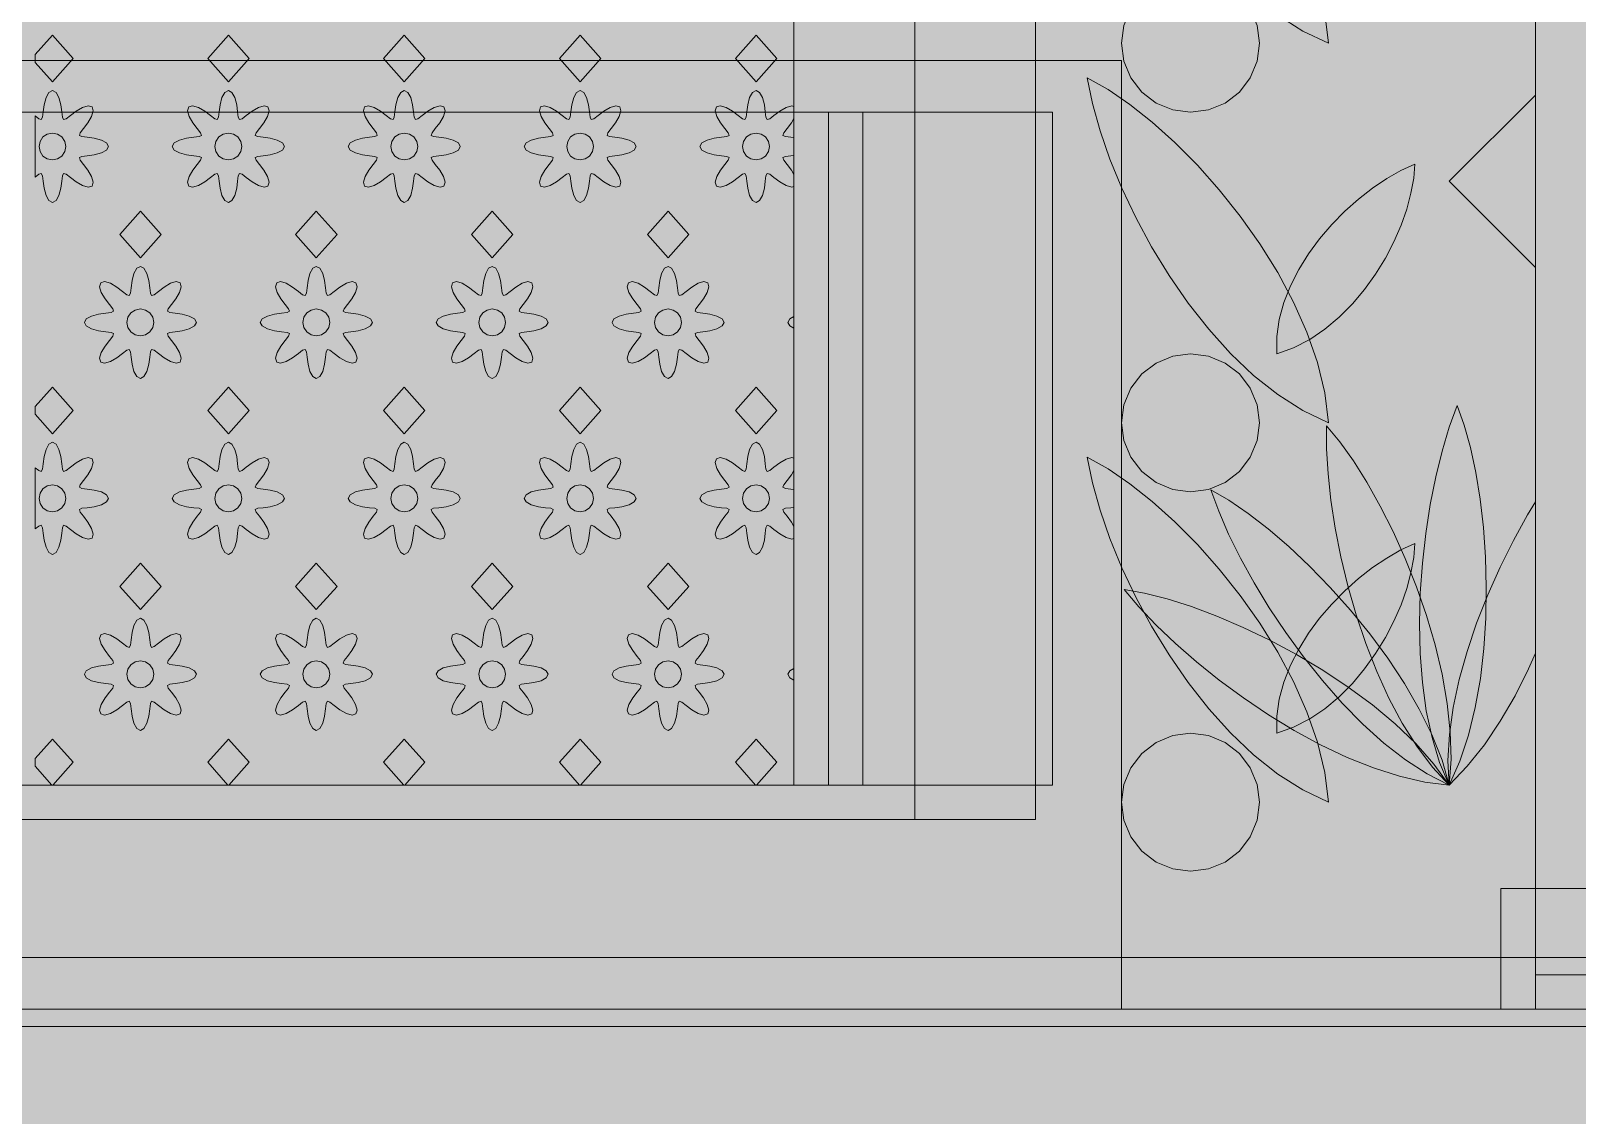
# Model space of a CAD drawing. Extents: x -18 to 1006, y -14 to 799.
# Drawn here: x 817.8 to 907.4, y 236.9 to 299.7 of the extents above; entities that cross this region are included whole.
import ezdxf

# ---------------------------------------------------------------- set-up
doc = ezdxf.new("R2010")
doc.units = 0
for name, color, linetype, lineweight, true_color in [('00_WHITE_BACKGROUND', 7, 'Continuous', 18, 0xffffff), ('01_STRUCTURE', 7, 'Continuous', 18, 0x000000), ('02_CORNICES', 7, 'Continuous', 18, 0x000000), ('03_FRAMES_DOORS', 7, 'Continuous', 18, 0x000000), ('06_ORNAMENT', 7, 'Continuous', 18, 0x000000), ('07_RAILINGS', 7, 'Continuous', 18, 0x000000)]:
    doc.layers.add(name, color=color, linetype=linetype, lineweight=lineweight, true_color=true_color)

msp = doc.modelspace()

# ---------------------------------------------------------------- linework, layer by layer
at = {"layer": '00_WHITE_BACKGROUND', "color": 7, "lineweight": 18, "true_color": 0xffffff}
msp.add_solid([(-18, -14), (1006, -14), (-18, 799), (1006, 799)], dxfattribs=at)
at = {"layer": '01_STRUCTURE', "color": 7, "lineweight": 18, "true_color": 0x000000}
for points in [[(931, 363), (931, 250), (905, 250), (905, 363)], [(931, 245), (905, 245), (905, 243), (931, 243)]]:
    msp.add_lwpolyline(points, close=True, dxfattribs=at)
at = {"layer": '02_CORNICES', "color": 7, "lineweight": 18, "true_color": 0x000000}
for points in [[(933, 250), (903, 250), (903, 243), (933, 243)], [(938, 242), (938, 246), (702, 246), (702, 242), (714, 242)], [(935, 221), (941, 229), (942, 243), (698, 243), (698, 242), (714, 242), (714, 221)]]:
    msp.add_lwpolyline(points, close=True, dxfattribs=at)
at = {"layer": '03_FRAMES_DOORS', "color": 7, "lineweight": 18, "true_color": 0x000000}
for points in [[(754, 254), (876, 254), (876, 357)], [(761, 254), (869, 254), (869, 351)], [(862, 346), (862, 256), (768, 256), (768, 346)]]:
    msp.add_lwpolyline(points, dxfattribs=at)
at = {"layer": '06_ORNAMENT', "color": 7, "lineweight": 18, "true_color": 0x000000}
for points in [[(905, 399), (889, 399), (889, 414), (741, 414), (741, 399), (725, 399), (725, 243), (905, 243)], [(888.8637, 300.03528), (888.4641, 301), (887.82843, 301.82843), (887, 302.4641), (886.03528, 302.8637), (885, 303), (883.96472, 302.8637), (883, 302.4641), (882.17157, 301.82843), (881.5359, 301), (881.1363, 300.03528), (881, 299), (881.1363, 297.96472), (881.5359, 297), (882.17157, 296.17157), (883, 295.5359), (883.96472, 295.1363), (885, 295), (886.03528, 295.1363), (887, 295.5359), (887.82843, 296.17157), (888.4641, 297), (888.8637, 297.96472), (889, 299)], [(819, 296.76683), (820.2, 298.11683), (819, 299.46683), (818, 298.34183), (818, 297.89183)], [(828, 298.11683), (829.2, 296.76683), (830.4, 298.11683), (829.2, 299.46683)], [(838.2, 298.11683), (839.4, 296.76683), (840.6, 298.11683), (839.4, 299.46683)], [(848.4, 298.11683), (849.6, 296.76683), (850.8, 298.11683), (849.6, 299.46683)], [(858.6, 298.11683), (859.8, 296.76683), (861, 298.11683), (859.8, 299.46683)], [(892.78538, 278.73268), (892.36162, 280.48708), (891.75081, 282.24608), (890.97501, 283.99254), (890.05631, 285.70933), (889.01678, 287.37935), (887.87849, 288.98545), (886.66354, 290.51051), (885.39399, 291.9374), (884.09192, 293.24901), (882.77941, 294.4282), (881.47853, 295.45784), (880.21137, 296.32082), (879, 297), (879.30511, 295.51278), (879.74759, 293.93341), (880.31983, 292.28718), (881.0142, 290.59939), (881.8231, 288.89532), (882.73891, 287.20028), (883.75401, 285.53955), (884.86078, 283.93844), (886.0516, 282.42223), (887.31887, 281.01621), (888.65496, 279.74569), (890.05225, 278.63595), (891.50314, 277.71229), (893, 277)], [(818.20631, 291.4074), (818.35326, 291.45548), (818.42318, 291.31757), (818.46166, 291.00771), (818.51813, 290.5943), (818.6267, 290.1813), (818.79427, 289.87807), (819, 289.76683), (819.20573, 289.87807), (819.3733, 290.1813), (819.48187, 290.5943), (819.53834, 291.00771), (819.57682, 291.31757), (819.64674, 291.45548), (819.79369, 291.4074), (820.04, 291.2155), (820.37226, 290.9631), (820.74106, 290.74784), (821.07397, 290.65192), (821.2981, 290.71874), (821.36491, 290.94286), (821.26899, 291.27578), (821.05373, 291.64458), (820.80133, 291.97683), (820.60944, 292.22315), (820.56136, 292.3701), (820.69927, 292.44001), (821.00913, 292.47849), (821.42254, 292.53496), (821.83553, 292.64353), (822.13877, 292.81111), (822.25, 293.01683), (822.13877, 293.22256), (821.83553, 293.39014), (821.42254, 293.49871), (821.00913, 293.55518), (820.69927, 293.59366), (820.56136, 293.66357), (820.60944, 293.81052), (820.80133, 294.05683), (821.05373, 294.38909), (821.26899, 294.75789), (821.36491, 295.09081), (821.2981, 295.31493), (821.07397, 295.38175), (820.74106, 295.28583), (820.37226, 295.07056), (820.04, 294.81817), (819.79369, 294.62627), (819.64674, 294.57819), (819.57682, 294.7161), (819.53834, 295.02596), (819.48187, 295.43937), (819.3733, 295.85237), (819.20573, 296.1556), (819, 296.26683), (818.79427, 296.1556), (818.6267, 295.85237), (818.51813, 295.43937), (818.46166, 295.02596), (818.42318, 294.7161), (818.35326, 294.57819), (818.20631, 294.62627), (818, 294.787), (818, 291.24666)], [(832.33877, 293.22256), (832.03553, 293.39014), (831.62254, 293.49871), (831.20913, 293.55518), (830.89927, 293.59366), (830.76136, 293.66357), (830.80944, 293.81052), (831.00133, 294.05683), (831.25373, 294.38909), (831.46899, 294.75789), (831.56491, 295.09081), (831.4981, 295.31493), (831.27397, 295.38175), (830.94106, 295.28583), (830.57226, 295.07056), (830.24, 294.81817), (829.99369, 294.62627), (829.84674, 294.57819), (829.77682, 294.7161), (829.73834, 295.02596), (829.68187, 295.43937), (829.5733, 295.85237), (829.40573, 296.1556), (829.2, 296.26683), (828.99427, 296.1556), (828.8267, 295.85237), (828.71813, 295.43937), (828.66166, 295.02596), (828.62318, 294.7161), (828.55326, 294.57819), (828.40631, 294.62627), (828.16, 294.81817), (827.82774, 295.07056), (827.45894, 295.28583), (827.12603, 295.38175), (826.9019, 295.31493), (826.83509, 295.09081), (826.93101, 294.75789), (827.14627, 294.38909), (827.39867, 294.05683), (827.59056, 293.81052), (827.63864, 293.66357), (827.50073, 293.59366), (827.19087, 293.55518), (826.77746, 293.49871), (826.36447, 293.39014), (826.06123, 293.22256), (825.95, 293.01683), (826.06123, 292.81111), (826.36447, 292.64353), (826.77746, 292.53496), (827.19087, 292.47849), (827.50073, 292.44001), (827.63864, 292.3701), (827.59056, 292.22315), (827.39867, 291.97683), (827.14627, 291.64458), (826.93101, 291.27578), (826.83509, 290.94286), (826.9019, 290.71874), (827.12603, 290.65192), (827.45894, 290.74784), (827.82774, 290.9631), (828.16, 291.2155), (828.40631, 291.4074), (828.55326, 291.45548), (828.62318, 291.31757), (828.66166, 291.00771), (828.71813, 290.5943), (828.8267, 290.1813), (828.99427, 289.87807), (829.2, 289.76683), (829.40573, 289.87807), (829.5733, 290.1813), (829.68187, 290.5943), (829.73834, 291.00771), (829.77682, 291.31757), (829.84674, 291.45548), (829.99369, 291.4074), (830.24, 291.2155), (830.57226, 290.9631), (830.94106, 290.74784), (831.27397, 290.65192), (831.4981, 290.71874), (831.56491, 290.94286), (831.46899, 291.27578), (831.25373, 291.64458), (831.00133, 291.97683), (830.80944, 292.22315), (830.76136, 292.3701), (830.89927, 292.44001), (831.20913, 292.47849), (831.62254, 292.53496), (832.03553, 292.64353), (832.33877, 292.81111), (832.45, 293.01683)], [(842.53877, 293.22256), (842.23553, 293.39014), (841.82254, 293.49871), (841.40913, 293.55518), (841.09927, 293.59366), (840.96136, 293.66357), (841.00944, 293.81052), (841.20133, 294.05683), (841.45373, 294.38909), (841.66899, 294.75789), (841.76491, 295.09081), (841.6981, 295.31493), (841.47397, 295.38175), (841.14106, 295.28583), (840.77226, 295.07056), (840.44, 294.81817), (840.19369, 294.62627), (840.04674, 294.57819), (839.97682, 294.7161), (839.93834, 295.02596), (839.88187, 295.43937), (839.7733, 295.85237), (839.60573, 296.1556), (839.4, 296.26683), (839.19427, 296.1556), (839.0267, 295.85237), (838.91813, 295.43937), (838.86166, 295.02596), (838.82318, 294.7161), (838.75326, 294.57819), (838.60631, 294.62627), (838.36, 294.81817), (838.02774, 295.07056), (837.65894, 295.28583), (837.32603, 295.38175), (837.1019, 295.31493), (837.03509, 295.09081), (837.13101, 294.75789), (837.34627, 294.38909), (837.59867, 294.05683), (837.79056, 293.81052), (837.83864, 293.66357), (837.70073, 293.59366), (837.39087, 293.55518), (836.97746, 293.49871), (836.56447, 293.39014), (836.26123, 293.22256), (836.15, 293.01683), (836.26123, 292.81111), (836.56447, 292.64353), (836.97746, 292.53496), (837.39087, 292.47849), (837.70073, 292.44001), (837.83864, 292.3701), (837.79056, 292.22315), (837.59867, 291.97683), (837.34627, 291.64458), (837.13101, 291.27578), (837.03509, 290.94286), (837.1019, 290.71874), (837.32603, 290.65192), (837.65894, 290.74784), (838.02774, 290.9631), (838.36, 291.2155), (838.60631, 291.4074), (838.75326, 291.45548), (838.82318, 291.31757), (838.86166, 291.00771), (838.91813, 290.5943), (839.0267, 290.1813), (839.19427, 289.87807), (839.4, 289.76683), (839.60573, 289.87807), (839.7733, 290.1813), (839.88187, 290.5943), (839.93834, 291.00771), (839.97682, 291.31757), (840.04674, 291.45548), (840.19369, 291.4074), (840.44, 291.2155), (840.77226, 290.9631), (841.14106, 290.74784), (841.47397, 290.65192), (841.6981, 290.71874), (841.76491, 290.94286), (841.66899, 291.27578), (841.45373, 291.64458), (841.20133, 291.97683), (841.00944, 292.22315), (840.96136, 292.3701), (841.09927, 292.44001), (841.40913, 292.47849), (841.82254, 292.53496), (842.23553, 292.64353), (842.53877, 292.81111), (842.65, 293.01683)], [(852.73877, 293.22256), (852.43553, 293.39014), (852.02254, 293.49871), (851.60913, 293.55518), (851.29927, 293.59366), (851.16136, 293.66357), (851.20944, 293.81052), (851.40133, 294.05683), (851.65373, 294.38909), (851.86899, 294.75789), (851.96491, 295.09081), (851.8981, 295.31493), (851.67397, 295.38175), (851.34106, 295.28583), (850.97226, 295.07056), (850.64, 294.81817), (850.39369, 294.62627), (850.24674, 294.57819), (850.17682, 294.7161), (850.13834, 295.02596), (850.08187, 295.43937), (849.9733, 295.85237), (849.80573, 296.1556), (849.6, 296.26683), (849.39427, 296.1556), (849.2267, 295.85237), (849.11813, 295.43937), (849.06166, 295.02596), (849.02318, 294.7161), (848.95326, 294.57819), (848.80631, 294.62627), (848.56, 294.81817), (848.22774, 295.07056), (847.85894, 295.28583), (847.52603, 295.38175), (847.3019, 295.31493), (847.23509, 295.09081), (847.33101, 294.75789), (847.54627, 294.38909), (847.79867, 294.05683), (847.99056, 293.81052), (848.03864, 293.66357), (847.90073, 293.59366), (847.59087, 293.55518), (847.17746, 293.49871), (846.76447, 293.39014), (846.46123, 293.22256), (846.35, 293.01683), (846.46123, 292.81111), (846.76447, 292.64353), (847.17746, 292.53496), (847.59087, 292.47849), (847.90073, 292.44001), (848.03864, 292.3701), (847.99056, 292.22315), (847.79867, 291.97683), (847.54627, 291.64458), (847.33101, 291.27578), (847.23509, 290.94286), (847.3019, 290.71874), (847.52603, 290.65192), (847.85894, 290.74784), (848.22774, 290.9631), (848.56, 291.2155), (848.80631, 291.4074), (848.95326, 291.45548), (849.02318, 291.31757), (849.06166, 291.00771), (849.11813, 290.5943), (849.2267, 290.1813), (849.39427, 289.87807), (849.6, 289.76683), (849.80573, 289.87807), (849.9733, 290.1813), (850.08187, 290.5943), (850.13834, 291.00771), (850.17682, 291.31757), (850.24674, 291.45548), (850.39369, 291.4074), (850.64, 291.2155), (850.97226, 290.9631), (851.34106, 290.74784), (851.67397, 290.65192), (851.8981, 290.71874), (851.96491, 290.94286), (851.86899, 291.27578), (851.65373, 291.64458), (851.40133, 291.97683), (851.20944, 292.22315), (851.16136, 292.3701), (851.29927, 292.44001), (851.60913, 292.47849), (852.02254, 292.53496), (852.43553, 292.64353), (852.73877, 292.81111), (852.85, 293.01683)], [(861.85373, 291.64458), (861.60133, 291.97683), (861.40944, 292.22315), (861.36136, 292.3701), (861.49927, 292.44001), (861.80913, 292.47849), (862, 292.50456), (862, 293.52911), (861.80913, 293.55518), (861.49927, 293.59366), (861.36136, 293.66357), (861.40944, 293.81052), (861.60133, 294.05683), (861.85373, 294.38909), (862, 294.63969), (862, 295.34418), (861.87397, 295.38175), (861.54106, 295.28583), (861.17226, 295.07056), (860.84, 294.81817), (860.59369, 294.62627), (860.44674, 294.57819), (860.37682, 294.7161), (860.33834, 295.02596), (860.28187, 295.43937), (860.1733, 295.85237), (860.00573, 296.1556), (859.8, 296.26683), (859.59427, 296.1556), (859.4267, 295.85237), (859.31813, 295.43937), (859.26166, 295.02596), (859.22318, 294.7161), (859.15326, 294.57819), (859.00631, 294.62627), (858.76, 294.81817), (858.42774, 295.07056), (858.05894, 295.28583), (857.72603, 295.38175), (857.5019, 295.31493), (857.43509, 295.09081), (857.53101, 294.75789), (857.74627, 294.38909), (857.99867, 294.05683), (858.19056, 293.81052), (858.23864, 293.66357), (858.10073, 293.59366), (857.79087, 293.55518), (857.37746, 293.49871), (856.96447, 293.39014), (856.66123, 293.22256), (856.55, 293.01683), (856.66123, 292.81111), (856.96447, 292.64353), (857.37746, 292.53496), (857.79087, 292.47849), (858.10073, 292.44001), (858.23864, 292.3701), (858.19056, 292.22315), (857.99867, 291.97683), (857.74627, 291.64458), (857.53101, 291.27578), (857.43509, 290.94286), (857.5019, 290.71874), (857.72603, 290.65192), (858.05894, 290.74784), (858.42774, 290.9631), (858.76, 291.2155), (859.00631, 291.4074), (859.15326, 291.45548), (859.22318, 291.31757), (859.26166, 291.00771), (859.31813, 290.5943), (859.4267, 290.1813), (859.59427, 289.87807), (859.8, 289.76683), (860.00573, 289.87807), (860.1733, 290.1813), (860.28187, 290.5943), (860.33834, 291.00771), (860.37682, 291.31757), (860.44674, 291.45548), (860.59369, 291.4074), (860.84, 291.2155), (861.17226, 290.9631), (861.54106, 290.74784), (861.87397, 290.65192), (862, 290.68949), (862, 291.39398)], [(900, 291), (905, 286), (905, 296)], [(819.72063, 293.31533), (819.55154, 293.56838), (819.29849, 293.73746), (819, 293.79683), (818.70151, 293.73746), (818.44846, 293.56838), (818.27937, 293.31533), (818.22, 293.01683), (818.27937, 292.71834), (818.44846, 292.46529), (818.70151, 292.29621), (819, 292.23683), (819.29849, 292.29621), (819.55154, 292.46529), (819.72063, 292.71834), (819.78, 293.01683)], [(829.92063, 293.31533), (829.75154, 293.56838), (829.49849, 293.73746), (829.2, 293.79683), (828.90151, 293.73746), (828.64846, 293.56838), (828.47937, 293.31533), (828.42, 293.01683), (828.47937, 292.71834), (828.64846, 292.46529), (828.90151, 292.29621), (829.2, 292.23683), (829.49849, 292.29621), (829.75154, 292.46529), (829.92063, 292.71834), (829.98, 293.01683)], [(840.12063, 293.31533), (839.95154, 293.56838), (839.69849, 293.73746), (839.4, 293.79683), (839.10151, 293.73746), (838.84846, 293.56838), (838.67937, 293.31533), (838.62, 293.01683), (838.67937, 292.71834), (838.84846, 292.46529), (839.10151, 292.29621), (839.4, 292.23683), (839.69849, 292.29621), (839.95154, 292.46529), (840.12063, 292.71834), (840.18, 293.01683)], [(850.32063, 293.31533), (850.15154, 293.56838), (849.89849, 293.73746), (849.6, 293.79683), (849.30151, 293.73746), (849.04846, 293.56838), (848.87937, 293.31533), (848.82, 293.01683), (848.87937, 292.71834), (849.04846, 292.46529), (849.30151, 292.29621), (849.6, 292.23683), (849.89849, 292.29621), (850.15154, 292.46529), (850.32063, 292.71834), (850.38, 293.01683)], [(860.52063, 293.31533), (860.35154, 293.56838), (860.09849, 293.73746), (859.8, 293.79683), (859.50151, 293.73746), (859.24846, 293.56838), (859.07937, 293.31533), (859.02, 293.01683), (859.07937, 292.71834), (859.24846, 292.46529), (859.50151, 292.29621), (859.8, 292.23683), (860.09849, 292.29621), (860.35154, 292.46529), (860.52063, 292.71834), (860.58, 293.01683)], [(890.9779, 281.35146), (891.90916, 281.83172), (892.78979, 282.42528), (893.61584, 283.11666), (894.38332, 283.89034), (895.08827, 284.73082), (895.72671, 285.62262), (896.29467, 286.55023), (896.78819, 287.49815), (897.20328, 288.45089), (897.53598, 289.39294), (897.78231, 290.30881), (897.93831, 291.18299), (898, 292), (897.19513, 291.62549), (896.37419, 291.15638), (895.55017, 290.60052), (894.73608, 289.96573), (893.9449, 289.25985), (893.18964, 288.4907), (892.48329, 287.66613), (891.83885, 286.79396), (891.26931, 285.88202), (890.78766, 284.93815), (890.40691, 283.97019), (890.14006, 282.98595), (890.00009, 281.99328), (890, 281)], [(822.9, 287.91683), (824.1, 286.56683), (825.3, 287.91683), (824.1, 289.26683)], [(833.1, 287.91683), (834.3, 286.56683), (835.5, 287.91683), (834.3, 289.26683)], [(843.3, 287.91683), (844.5, 286.56683), (845.7, 287.91683), (844.5, 289.26683)], [(853.5, 287.91683), (854.7, 286.56683), (855.9, 287.91683), (854.7, 289.26683)], [(827.23877, 283.02256), (826.93553, 283.19014), (826.52254, 283.29871), (826.10913, 283.35518), (825.79927, 283.39366), (825.66136, 283.46357), (825.70944, 283.61052), (825.90133, 283.85683), (826.15373, 284.18909), (826.36899, 284.55789), (826.46491, 284.89081), (826.3981, 285.11493), (826.17397, 285.18175), (825.84106, 285.08583), (825.47226, 284.87056), (825.14, 284.61817), (824.89369, 284.42627), (824.74674, 284.37819), (824.67682, 284.5161), (824.63834, 284.82596), (824.58187, 285.23937), (824.4733, 285.65237), (824.30573, 285.9556), (824.1, 286.06683), (823.89427, 285.9556), (823.7267, 285.65237), (823.61813, 285.23937), (823.56166, 284.82596), (823.52318, 284.5161), (823.45326, 284.37819), (823.30631, 284.42627), (823.06, 284.61817), (822.72774, 284.87056), (822.35894, 285.08583), (822.02603, 285.18175), (821.8019, 285.11493), (821.73509, 284.89081), (821.83101, 284.55789), (822.04627, 284.18909), (822.29867, 283.85683), (822.49056, 283.61052), (822.53864, 283.46357), (822.40073, 283.39366), (822.09087, 283.35518), (821.67746, 283.29871), (821.26447, 283.19014), (820.96123, 283.02256), (820.85, 282.81683), (820.96123, 282.61111), (821.26447, 282.44353), (821.67746, 282.33496), (822.09087, 282.27849), (822.40073, 282.24001), (822.53864, 282.1701), (822.49056, 282.02315), (822.29867, 281.77683), (822.04627, 281.44458), (821.83101, 281.07578), (821.73509, 280.74286), (821.8019, 280.51874), (822.02603, 280.45192), (822.35894, 280.54784), (822.72774, 280.7631), (823.06, 281.0155), (823.30631, 281.2074), (823.45326, 281.25548), (823.52318, 281.11757), (823.56166, 280.80771), (823.61813, 280.3943), (823.7267, 279.9813), (823.89427, 279.67807), (824.1, 279.56683), (824.30573, 279.67807), (824.4733, 279.9813), (824.58187, 280.3943), (824.63834, 280.80771), (824.67682, 281.11757), (824.74674, 281.25548), (824.89369, 281.2074), (825.14, 281.0155), (825.47226, 280.7631), (825.84106, 280.54784), (826.17397, 280.45192), (826.3981, 280.51874), (826.46491, 280.74286), (826.36899, 281.07578), (826.15373, 281.44458), (825.90133, 281.77683), (825.70944, 282.02315), (825.66136, 282.1701), (825.79927, 282.24001), (826.10913, 282.27849), (826.52254, 282.33496), (826.93553, 282.44353), (827.23877, 282.61111), (827.35, 282.81683)], [(837.43877, 283.02256), (837.13553, 283.19014), (836.72254, 283.29871), (836.30913, 283.35518), (835.99927, 283.39366), (835.86136, 283.46357), (835.90944, 283.61052), (836.10133, 283.85683), (836.35373, 284.18909), (836.56899, 284.55789), (836.66491, 284.89081), (836.5981, 285.11493), (836.37397, 285.18175), (836.04106, 285.08583), (835.67226, 284.87056), (835.34, 284.61817), (835.09369, 284.42627), (834.94674, 284.37819), (834.87682, 284.5161), (834.83834, 284.82596), (834.78187, 285.23937), (834.6733, 285.65237), (834.50573, 285.9556), (834.3, 286.06683), (834.09427, 285.9556), (833.9267, 285.65237), (833.81813, 285.23937), (833.76166, 284.82596), (833.72318, 284.5161), (833.65326, 284.37819), (833.50631, 284.42627), (833.26, 284.61817), (832.92774, 284.87056), (832.55894, 285.08583), (832.22603, 285.18175), (832.0019, 285.11493), (831.93509, 284.89081), (832.03101, 284.55789), (832.24627, 284.18909), (832.49867, 283.85683), (832.69056, 283.61052), (832.73864, 283.46357), (832.60073, 283.39366), (832.29087, 283.35518), (831.87746, 283.29871), (831.46447, 283.19014), (831.16123, 283.02256), (831.05, 282.81683), (831.16123, 282.61111), (831.46447, 282.44353), (831.87746, 282.33496), (832.29087, 282.27849), (832.60073, 282.24001), (832.73864, 282.1701), (832.69056, 282.02315), (832.49867, 281.77683), (832.24627, 281.44458), (832.03101, 281.07578), (831.93509, 280.74286), (832.0019, 280.51874), (832.22603, 280.45192), (832.55894, 280.54784), (832.92774, 280.7631), (833.26, 281.0155), (833.50631, 281.2074), (833.65326, 281.25548), (833.72318, 281.11757), (833.76166, 280.80771), (833.81813, 280.3943), (833.9267, 279.9813), (834.09427, 279.67807), (834.3, 279.56683), (834.50573, 279.67807), (834.6733, 279.9813), (834.78187, 280.3943), (834.83834, 280.80771), (834.87682, 281.11757), (834.94674, 281.25548), (835.09369, 281.2074), (835.34, 281.0155), (835.67226, 280.7631), (836.04106, 280.54784), (836.37397, 280.45192), (836.5981, 280.51874), (836.66491, 280.74286), (836.56899, 281.07578), (836.35373, 281.44458), (836.10133, 281.77683), (835.90944, 282.02315), (835.86136, 282.1701), (835.99927, 282.24001), (836.30913, 282.27849), (836.72254, 282.33496), (837.13553, 282.44353), (837.43877, 282.61111), (837.55, 282.81683)], [(847.63877, 283.02256), (847.33553, 283.19014), (846.92254, 283.29871), (846.50913, 283.35518), (846.19927, 283.39366), (846.06136, 283.46357), (846.10944, 283.61052), (846.30133, 283.85683), (846.55373, 284.18909), (846.76899, 284.55789), (846.86491, 284.89081), (846.7981, 285.11493), (846.57397, 285.18175), (846.24106, 285.08583), (845.87226, 284.87056), (845.54, 284.61817), (845.29369, 284.42627), (845.14674, 284.37819), (845.07682, 284.5161), (845.03834, 284.82596), (844.98187, 285.23937), (844.8733, 285.65237), (844.70573, 285.9556), (844.5, 286.06683), (844.29427, 285.9556), (844.1267, 285.65237), (844.01813, 285.23937), (843.96166, 284.82596), (843.92318, 284.5161), (843.85326, 284.37819), (843.70631, 284.42627), (843.46, 284.61817), (843.12774, 284.87056), (842.75894, 285.08583), (842.42603, 285.18175), (842.2019, 285.11493), (842.13509, 284.89081), (842.23101, 284.55789), (842.44627, 284.18909), (842.69867, 283.85683), (842.89056, 283.61052), (842.93864, 283.46357), (842.80073, 283.39366), (842.49087, 283.35518), (842.07746, 283.29871), (841.66447, 283.19014), (841.36123, 283.02256), (841.25, 282.81683), (841.36123, 282.61111), (841.66447, 282.44353), (842.07746, 282.33496), (842.49087, 282.27849), (842.80073, 282.24001), (842.93864, 282.1701), (842.89056, 282.02315), (842.69867, 281.77683), (842.44627, 281.44458), (842.23101, 281.07578), (842.13509, 280.74286), (842.2019, 280.51874), (842.42603, 280.45192), (842.75894, 280.54784), (843.12774, 280.7631), (843.46, 281.0155), (843.70631, 281.2074), (843.85326, 281.25548), (843.92318, 281.11757), (843.96166, 280.80771), (844.01813, 280.3943), (844.1267, 279.9813), (844.29427, 279.67807), (844.5, 279.56683), (844.70573, 279.67807), (844.8733, 279.9813), (844.98187, 280.3943), (845.03834, 280.80771), (845.07682, 281.11757), (845.14674, 281.25548), (845.29369, 281.2074), (845.54, 281.0155), (845.87226, 280.7631), (846.24106, 280.54784), (846.57397, 280.45192), (846.7981, 280.51874), (846.86491, 280.74286), (846.76899, 281.07578), (846.55373, 281.44458), (846.30133, 281.77683), (846.10944, 282.02315), (846.06136, 282.1701), (846.19927, 282.24001), (846.50913, 282.27849), (846.92254, 282.33496), (847.33553, 282.44353), (847.63877, 282.61111), (847.75, 282.81683)], [(857.83877, 283.02256), (857.53553, 283.19014), (857.12254, 283.29871), (856.70913, 283.35518), (856.39927, 283.39366), (856.26136, 283.46357), (856.30944, 283.61052), (856.50133, 283.85683), (856.75373, 284.18909), (856.96899, 284.55789), (857.06491, 284.89081), (856.9981, 285.11493), (856.77397, 285.18175), (856.44106, 285.08583), (856.07226, 284.87056), (855.74, 284.61817), (855.49369, 284.42627), (855.34674, 284.37819), (855.27682, 284.5161), (855.23834, 284.82596), (855.18187, 285.23937), (855.0733, 285.65237), (854.90573, 285.9556), (854.7, 286.06683), (854.49427, 285.9556), (854.3267, 285.65237), (854.21813, 285.23937), (854.16166, 284.82596), (854.12318, 284.5161), (854.05326, 284.37819), (853.90631, 284.42627), (853.66, 284.61817), (853.32774, 284.87056), (852.95894, 285.08583), (852.62603, 285.18175), (852.4019, 285.11493), (852.33509, 284.89081), (852.43101, 284.55789), (852.64627, 284.18909), (852.89867, 283.85683), (853.09056, 283.61052), (853.13864, 283.46357), (853.00073, 283.39366), (852.69087, 283.35518), (852.27746, 283.29871), (851.86447, 283.19014), (851.56123, 283.02256), (851.45, 282.81683), (851.56123, 282.61111), (851.86447, 282.44353), (852.27746, 282.33496), (852.69087, 282.27849), (853.00073, 282.24001), (853.13864, 282.1701), (853.09056, 282.02315), (852.89867, 281.77683), (852.64627, 281.44458), (852.43101, 281.07578), (852.33509, 280.74286), (852.4019, 280.51874), (852.62603, 280.45192), (852.95894, 280.54784), (853.32774, 280.7631), (853.66, 281.0155), (853.90631, 281.2074), (854.05326, 281.25548), (854.12318, 281.11757), (854.16166, 280.80771), (854.21813, 280.3943), (854.3267, 279.9813), (854.49427, 279.67807), (854.7, 279.56683), (854.90573, 279.67807), (855.0733, 279.9813), (855.18187, 280.3943), (855.23834, 280.80771), (855.27682, 281.11757), (855.34674, 281.25548), (855.49369, 281.2074), (855.74, 281.0155), (856.07226, 280.7631), (856.44106, 280.54784), (856.77397, 280.45192), (856.9981, 280.51874), (857.06491, 280.74286), (856.96899, 281.07578), (856.75373, 281.44458), (856.50133, 281.77683), (856.30944, 282.02315), (856.26136, 282.1701), (856.39927, 282.24001), (856.70913, 282.27849), (857.12254, 282.33496), (857.53553, 282.44353), (857.83877, 282.61111), (857.95, 282.81683)], [(824.82063, 283.11533), (824.65154, 283.36838), (824.39849, 283.53746), (824.1, 283.59683), (823.80151, 283.53746), (823.54846, 283.36838), (823.37937, 283.11533), (823.32, 282.81683), (823.37937, 282.51834), (823.54846, 282.26529), (823.80151, 282.09621), (824.1, 282.03683), (824.39849, 282.09621), (824.65154, 282.26529), (824.82063, 282.51834), (824.88, 282.81683)], [(835.02063, 283.11533), (834.85154, 283.36838), (834.59849, 283.53746), (834.3, 283.59683), (834.00151, 283.53746), (833.74846, 283.36838), (833.57937, 283.11533), (833.52, 282.81683), (833.57937, 282.51834), (833.74846, 282.26529), (834.00151, 282.09621), (834.3, 282.03683), (834.59849, 282.09621), (834.85154, 282.26529), (835.02063, 282.51834), (835.08, 282.81683)], [(845.22063, 283.11533), (845.05154, 283.36838), (844.79849, 283.53746), (844.5, 283.59683), (844.20151, 283.53746), (843.94846, 283.36838), (843.77937, 283.11533), (843.72, 282.81683), (843.77937, 282.51834), (843.94846, 282.26529), (844.20151, 282.09621), (844.5, 282.03683), (844.79849, 282.09621), (845.05154, 282.26529), (845.22063, 282.51834), (845.28, 282.81683)], [(855.42063, 283.11533), (855.25154, 283.36838), (854.99849, 283.53746), (854.7, 283.59683), (854.40151, 283.53746), (854.14846, 283.36838), (853.97937, 283.11533), (853.92, 282.81683), (853.97937, 282.51834), (854.14846, 282.26529), (854.40151, 282.09621), (854.7, 282.03683), (854.99849, 282.09621), (855.25154, 282.26529), (855.42063, 282.51834), (855.48, 282.81683)], [(861.76123, 283.02256), (861.65, 282.81683), (861.76123, 282.61111), (862, 282.47916), (862, 283.15451)], [(888.8637, 278.03528), (888.4641, 279), (887.82843, 279.82843), (887, 280.4641), (886.03528, 280.8637), (885, 281), (883.96472, 280.8637), (883, 280.4641), (882.17157, 279.82843), (881.5359, 279), (881.1363, 278.03528), (881, 277), (881.1363, 275.96472), (881.5359, 275), (882.17157, 274.17157), (883, 273.5359), (883.96472, 273.1363), (885, 273), (886.03528, 273.1363), (887, 273.5359), (887.82843, 274.17157), (888.4641, 275), (888.8637, 275.96472), (889, 277)], [(819, 276.36683), (820.2, 277.71683), (819, 279.06683), (818, 277.94183), (818, 277.49183)], [(828, 277.71683), (829.2, 276.36683), (830.4, 277.71683), (829.2, 279.06683)], [(838.2, 277.71683), (839.4, 276.36683), (840.6, 277.71683), (839.4, 279.06683)], [(848.4, 277.71683), (849.6, 276.36683), (850.8, 277.71683), (849.6, 279.06683)], [(858.6, 277.71683), (859.8, 276.36683), (861, 277.71683), (859.8, 279.06683)], [(900.61293, 257.37763), (901.11498, 258.88169), (901.51155, 260.48804), (901.80805, 262.17248), (902.00987, 263.91086), (902.12243, 265.67901), (902.15112, 267.45274), (902.10135, 269.20791), (901.97851, 270.92032), (901.78802, 272.56582), (901.53527, 274.12023), (901.22566, 275.55938), (900.8646, 276.85911), (900.45749, 277.99524), (900.00082, 276.74885), (899.58389, 275.36258), (899.21308, 273.85891), (898.89474, 272.26032), (898.63527, 270.5893), (898.44102, 268.86832), (898.31837, 267.11987), (898.2737, 265.36644), (898.31338, 263.63049), (898.44377, 261.93452), (898.67126, 260.301), (899.00221, 258.75242), (899.443, 257.31126), (900, 256)], [(900.10338, 257.50427), (900.05925, 259.08931), (899.88097, 260.73425), (899.5819, 262.41824), (899.1754, 264.12043), (898.67484, 265.81997), (898.09359, 267.49601), (897.44499, 269.12769), (896.74242, 270.69417), (895.99923, 272.17458), (895.2288, 273.54809), (894.44448, 274.79383), (893.65964, 275.89095), (892.88763, 276.8186), (892.88604, 275.49118), (892.96973, 274.04599), (893.13701, 272.50633), (893.38612, 270.89551), (893.71537, 269.23682), (894.12302, 267.55358), (894.60734, 265.86908), (895.16663, 264.20663), (895.79915, 262.58954), (896.50319, 261.0411), (897.27701, 259.58462), (898.1189, 258.24341), (899.02714, 257.04077), (900, 256)], [(818.20631, 271.0074), (818.35326, 271.05548), (818.42318, 270.91757), (818.46166, 270.60771), (818.51813, 270.1943), (818.6267, 269.7813), (818.79427, 269.47807), (819, 269.36683), (819.20573, 269.47807), (819.3733, 269.7813), (819.48187, 270.1943), (819.53834, 270.60771), (819.57682, 270.91757), (819.64674, 271.05548), (819.79369, 271.0074), (820.04, 270.8155), (820.37226, 270.5631), (820.74106, 270.34784), (821.07397, 270.25192), (821.2981, 270.31874), (821.36491, 270.54286), (821.26899, 270.87578), (821.05373, 271.24458), (820.80133, 271.57683), (820.60944, 271.82315), (820.56136, 271.9701), (820.69927, 272.04001), (821.00913, 272.07849), (821.42254, 272.13496), (821.83553, 272.24353), (822.13877, 272.41111), (822.25, 272.61683), (822.13877, 272.82256), (821.83553, 272.99014), (821.42254, 273.09871), (821.00913, 273.15518), (820.69927, 273.19366), (820.56136, 273.26357), (820.60944, 273.41052), (820.80133, 273.65683), (821.05373, 273.98909), (821.26899, 274.35789), (821.36491, 274.69081), (821.2981, 274.91493), (821.07397, 274.98175), (820.74106, 274.88583), (820.37226, 274.67056), (820.04, 274.41817), (819.79369, 274.22627), (819.64674, 274.17819), (819.57682, 274.3161), (819.53834, 274.62596), (819.48187, 275.03937), (819.3733, 275.45237), (819.20573, 275.7556), (819, 275.86683), (818.79427, 275.7556), (818.6267, 275.45237), (818.51813, 275.03937), (818.46166, 274.62596), (818.42318, 274.3161), (818.35326, 274.17819), (818.20631, 274.22627), (818, 274.387), (818, 270.84666)], [(832.33877, 272.82256), (832.03553, 272.99014), (831.62254, 273.09871), (831.20913, 273.15518), (830.89927, 273.19366), (830.76136, 273.26357), (830.80944, 273.41052), (831.00133, 273.65683), (831.25373, 273.98909), (831.46899, 274.35789), (831.56491, 274.69081), (831.4981, 274.91493), (831.27397, 274.98175), (830.94106, 274.88583), (830.57226, 274.67056), (830.24, 274.41817), (829.99369, 274.22627), (829.84674, 274.17819), (829.77682, 274.3161), (829.73834, 274.62596), (829.68187, 275.03937), (829.5733, 275.45237), (829.40573, 275.7556), (829.2, 275.86683), (828.99427, 275.7556), (828.8267, 275.45237), (828.71813, 275.03937), (828.66166, 274.62596), (828.62318, 274.3161), (828.55326, 274.17819), (828.40631, 274.22627), (828.16, 274.41817), (827.82774, 274.67056), (827.45894, 274.88583), (827.12603, 274.98175), (826.9019, 274.91493), (826.83509, 274.69081), (826.93101, 274.35789), (827.14627, 273.98909), (827.39867, 273.65683), (827.59056, 273.41052), (827.63864, 273.26357), (827.50073, 273.19366), (827.19087, 273.15518), (826.77746, 273.09871), (826.36447, 272.99014), (826.06123, 272.82256), (825.95, 272.61683), (826.06123, 272.41111), (826.36447, 272.24353), (826.77746, 272.13496), (827.19087, 272.07849), (827.50073, 272.04001), (827.63864, 271.9701), (827.59056, 271.82315), (827.39867, 271.57683), (827.14627, 271.24458), (826.93101, 270.87578), (826.83509, 270.54286), (826.9019, 270.31874), (827.12603, 270.25192), (827.45894, 270.34784), (827.82774, 270.5631), (828.16, 270.8155), (828.40631, 271.0074), (828.55326, 271.05548), (828.62318, 270.91757), (828.66166, 270.60771), (828.71813, 270.1943), (828.8267, 269.7813), (828.99427, 269.47807), (829.2, 269.36683), (829.40573, 269.47807), (829.5733, 269.7813), (829.68187, 270.1943), (829.73834, 270.60771), (829.77682, 270.91757), (829.84674, 271.05548), (829.99369, 271.0074), (830.24, 270.8155), (830.57226, 270.5631), (830.94106, 270.34784), (831.27397, 270.25192), (831.4981, 270.31874), (831.56491, 270.54286), (831.46899, 270.87578), (831.25373, 271.24458), (831.00133, 271.57683), (830.80944, 271.82315), (830.76136, 271.9701), (830.89927, 272.04001), (831.20913, 272.07849), (831.62254, 272.13496), (832.03553, 272.24353), (832.33877, 272.41111), (832.45, 272.61683)], [(842.53877, 272.82256), (842.23553, 272.99014), (841.82254, 273.09871), (841.40913, 273.15518), (841.09927, 273.19366), (840.96136, 273.26357), (841.00944, 273.41052), (841.20133, 273.65683), (841.45373, 273.98909), (841.66899, 274.35789), (841.76491, 274.69081), (841.6981, 274.91493), (841.47397, 274.98175), (841.14106, 274.88583), (840.77226, 274.67056), (840.44, 274.41817), (840.19369, 274.22627), (840.04674, 274.17819), (839.97682, 274.3161), (839.93834, 274.62596), (839.88187, 275.03937), (839.7733, 275.45237), (839.60573, 275.7556), (839.4, 275.86683), (839.19427, 275.7556), (839.0267, 275.45237), (838.91813, 275.03937), (838.86166, 274.62596), (838.82318, 274.3161), (838.75326, 274.17819), (838.60631, 274.22627), (838.36, 274.41817), (838.02774, 274.67056), (837.65894, 274.88583), (837.32603, 274.98175), (837.1019, 274.91493), (837.03509, 274.69081), (837.13101, 274.35789), (837.34627, 273.98909), (837.59867, 273.65683), (837.79056, 273.41052), (837.83864, 273.26357), (837.70073, 273.19366), (837.39087, 273.15518), (836.97746, 273.09871), (836.56447, 272.99014), (836.26123, 272.82256), (836.15, 272.61683), (836.26123, 272.41111), (836.56447, 272.24353), (836.97746, 272.13496), (837.39087, 272.07849), (837.70073, 272.04001), (837.83864, 271.9701), (837.79056, 271.82315), (837.59867, 271.57683), (837.34627, 271.24458), (837.13101, 270.87578), (837.03509, 270.54286), (837.1019, 270.31874), (837.32603, 270.25192), (837.65894, 270.34784), (838.02774, 270.5631), (838.36, 270.8155), (838.60631, 271.0074), (838.75326, 271.05548), (838.82318, 270.91757), (838.86166, 270.60771), (838.91813, 270.1943), (839.0267, 269.7813), (839.19427, 269.47807), (839.4, 269.36683), (839.60573, 269.47807), (839.7733, 269.7813), (839.88187, 270.1943), (839.93834, 270.60771), (839.97682, 270.91757), (840.04674, 271.05548), (840.19369, 271.0074), (840.44, 270.8155), (840.77226, 270.5631), (841.14106, 270.34784), (841.47397, 270.25192), (841.6981, 270.31874), (841.76491, 270.54286), (841.66899, 270.87578), (841.45373, 271.24458), (841.20133, 271.57683), (841.00944, 271.82315), (840.96136, 271.9701), (841.09927, 272.04001), (841.40913, 272.07849), (841.82254, 272.13496), (842.23553, 272.24353), (842.53877, 272.41111), (842.65, 272.61683)], [(852.73877, 272.82256), (852.43553, 272.99014), (852.02254, 273.09871), (851.60913, 273.15518), (851.29927, 273.19366), (851.16136, 273.26357), (851.20944, 273.41052), (851.40133, 273.65683), (851.65373, 273.98909), (851.86899, 274.35789), (851.96491, 274.69081), (851.8981, 274.91493), (851.67397, 274.98175), (851.34106, 274.88583), (850.97226, 274.67056), (850.64, 274.41817), (850.39369, 274.22627), (850.24674, 274.17819), (850.17682, 274.3161), (850.13834, 274.62596), (850.08187, 275.03937), (849.9733, 275.45237), (849.80573, 275.7556), (849.6, 275.86683), (849.39427, 275.7556), (849.2267, 275.45237), (849.11813, 275.03937), (849.06166, 274.62596), (849.02318, 274.3161), (848.95326, 274.17819), (848.80631, 274.22627), (848.56, 274.41817), (848.22774, 274.67056), (847.85894, 274.88583), (847.52603, 274.98175), (847.3019, 274.91493), (847.23509, 274.69081), (847.33101, 274.35789), (847.54627, 273.98909), (847.79867, 273.65683), (847.99056, 273.41052), (848.03864, 273.26357), (847.90073, 273.19366), (847.59087, 273.15518), (847.17746, 273.09871), (846.76447, 272.99014), (846.46123, 272.82256), (846.35, 272.61683), (846.46123, 272.41111), (846.76447, 272.24353), (847.17746, 272.13496), (847.59087, 272.07849), (847.90073, 272.04001), (848.03864, 271.9701), (847.99056, 271.82315), (847.79867, 271.57683), (847.54627, 271.24458), (847.33101, 270.87578), (847.23509, 270.54286), (847.3019, 270.31874), (847.52603, 270.25192), (847.85894, 270.34784), (848.22774, 270.5631), (848.56, 270.8155), (848.80631, 271.0074), (848.95326, 271.05548), (849.02318, 270.91757), (849.06166, 270.60771), (849.11813, 270.1943), (849.2267, 269.7813), (849.39427, 269.47807), (849.6, 269.36683), (849.80573, 269.47807), (849.9733, 269.7813), (850.08187, 270.1943), (850.13834, 270.60771), (850.17682, 270.91757), (850.24674, 271.05548), (850.39369, 271.0074), (850.64, 270.8155), (850.97226, 270.5631), (851.34106, 270.34784), (851.67397, 270.25192), (851.8981, 270.31874), (851.96491, 270.54286), (851.86899, 270.87578), (851.65373, 271.24458), (851.40133, 271.57683), (851.20944, 271.82315), (851.16136, 271.9701), (851.29927, 272.04001), (851.60913, 272.07849), (852.02254, 272.13496), (852.43553, 272.24353), (852.73877, 272.41111), (852.85, 272.61683)], [(861.85373, 271.24458), (861.60133, 271.57683), (861.40944, 271.82315), (861.36136, 271.9701), (861.49927, 272.04001), (861.80913, 272.07849), (862, 272.10456), (862, 273.12911), (861.80913, 273.15518), (861.49927, 273.19366), (861.36136, 273.26357), (861.40944, 273.41052), (861.60133, 273.65683), (861.85373, 273.98909), (862, 274.23969), (862, 274.94418), (861.87397, 274.98175), (861.54106, 274.88583), (861.17226, 274.67056), (860.84, 274.41817), (860.59369, 274.22627), (860.44674, 274.17819), (860.37682, 274.3161), (860.33834, 274.62596), (860.28187, 275.03937), (860.1733, 275.45237), (860.00573, 275.7556), (859.8, 275.86683), (859.59427, 275.7556), (859.4267, 275.45237), (859.31813, 275.03937), (859.26166, 274.62596), (859.22318, 274.3161), (859.15326, 274.17819), (859.00631, 274.22627), (858.76, 274.41817), (858.42774, 274.67056), (858.05894, 274.88583), (857.72603, 274.98175), (857.5019, 274.91493), (857.43509, 274.69081), (857.53101, 274.35789), (857.74627, 273.98909), (857.99867, 273.65683), (858.19056, 273.41052), (858.23864, 273.26357), (858.10073, 273.19366), (857.79087, 273.15518), (857.37746, 273.09871), (856.96447, 272.99014), (856.66123, 272.82256), (856.55, 272.61683), (856.66123, 272.41111), (856.96447, 272.24353), (857.37746, 272.13496), (857.79087, 272.07849), (858.10073, 272.04001), (858.23864, 271.9701), (858.19056, 271.82315), (857.99867, 271.57683), (857.74627, 271.24458), (857.53101, 270.87578), (857.43509, 270.54286), (857.5019, 270.31874), (857.72603, 270.25192), (858.05894, 270.34784), (858.42774, 270.5631), (858.76, 270.8155), (859.00631, 271.0074), (859.15326, 271.05548), (859.22318, 270.91757), (859.26166, 270.60771), (859.31813, 270.1943), (859.4267, 269.7813), (859.59427, 269.47807), (859.8, 269.36683), (860.00573, 269.47807), (860.1733, 269.7813), (860.28187, 270.1943), (860.33834, 270.60771), (860.37682, 270.91757), (860.44674, 271.05548), (860.59369, 271.0074), (860.84, 270.8155), (861.17226, 270.5631), (861.54106, 270.34784), (861.87397, 270.25192), (862, 270.28949), (862, 270.99398)], [(892.78538, 256.73268), (892.36162, 258.48708), (891.75081, 260.24608), (890.97501, 261.99254), (890.05631, 263.70933), (889.01678, 265.37935), (887.87849, 266.98545), (886.66354, 268.51051), (885.39399, 269.9374), (884.09192, 271.24901), (882.77941, 272.4282), (881.47853, 273.45784), (880.21137, 274.32082), (879, 275), (879.30511, 273.51278), (879.74759, 271.93341), (880.31983, 270.28718), (881.0142, 268.59939), (881.8231, 266.89532), (882.73891, 265.20028), (883.75401, 263.53955), (884.86078, 261.93844), (886.0516, 260.42223), (887.31887, 259.01621), (888.65496, 257.74569), (890.05225, 256.63595), (891.50314, 255.71229), (893, 255)], [(819.72063, 272.91533), (819.55154, 273.16838), (819.29849, 273.33746), (819, 273.39683), (818.70151, 273.33746), (818.44846, 273.16838), (818.27937, 272.91533), (818.22, 272.61683), (818.27937, 272.31834), (818.44846, 272.06529), (818.70151, 271.89621), (819, 271.83683), (819.29849, 271.89621), (819.55154, 272.06529), (819.72063, 272.31834), (819.78, 272.61683)], [(829.92063, 272.91533), (829.75154, 273.16838), (829.49849, 273.33746), (829.2, 273.39683), (828.90151, 273.33746), (828.64846, 273.16838), (828.47937, 272.91533), (828.42, 272.61683), (828.47937, 272.31834), (828.64846, 272.06529), (828.90151, 271.89621), (829.2, 271.83683), (829.49849, 271.89621), (829.75154, 272.06529), (829.92063, 272.31834), (829.98, 272.61683)], [(840.12063, 272.91533), (839.95154, 273.16838), (839.69849, 273.33746), (839.4, 273.39683), (839.10151, 273.33746), (838.84846, 273.16838), (838.67937, 272.91533), (838.62, 272.61683), (838.67937, 272.31834), (838.84846, 272.06529), (839.10151, 271.89621), (839.4, 271.83683), (839.69849, 271.89621), (839.95154, 272.06529), (840.12063, 272.31834), (840.18, 272.61683)], [(850.32063, 272.91533), (850.15154, 273.16838), (849.89849, 273.33746), (849.6, 273.39683), (849.30151, 273.33746), (849.04846, 273.16838), (848.87937, 272.91533), (848.82, 272.61683), (848.87937, 272.31834), (849.04846, 272.06529), (849.30151, 271.89621), (849.6, 271.83683), (849.89849, 271.89621), (850.15154, 272.06529), (850.32063, 272.31834), (850.38, 272.61683)], [(860.52063, 272.91533), (860.35154, 273.16838), (860.09849, 273.33746), (859.8, 273.39683), (859.50151, 273.33746), (859.24846, 273.16838), (859.07937, 272.91533), (859.02, 272.61683), (859.07937, 272.31834), (859.24846, 272.06529), (859.50151, 271.89621), (859.8, 271.83683), (860.09849, 271.89621), (860.35154, 272.06529), (860.52063, 272.31834), (860.58, 272.61683)], [(899.5813, 257.44852), (898.99634, 258.92233), (898.26482, 260.40641), (897.40645, 261.88575), (896.44092, 263.34536), (895.38794, 264.77022), (894.26721, 266.14533), (893.09843, 267.45569), (891.90132, 268.68628), (890.69556, 269.82211), (889.50086, 270.84816), (888.33693, 271.74943), (887.22347, 272.51092), (886.18018, 273.11761), (886.63385, 271.87012), (887.20803, 270.54125), (887.8931, 269.15229), (888.67947, 267.72455), (889.55751, 266.27932), (890.51763, 264.83791), (891.5502, 263.42161), (892.64563, 262.05173), (893.7943, 260.74957), (894.98661, 259.53642), (896.21294, 258.43359), (897.46369, 257.46238), (898.72925, 256.64408), (900, 256)], [(901.04815, 257.08393), (902.0355, 258.32466), (902.95885, 259.69763), (903.81496, 261.17829), (904.60064, 262.74207), (905, 263.65201), (905, 272.4139), (904.53738, 271.65349), (903.72064, 270.17275), (902.94805, 268.62272), (902.23331, 267.02233), (901.59009, 265.39052), (901.03211, 263.74622), (900.57305, 262.10835), (900.22662, 260.49587), (900.0065, 258.92769), (899.9264, 257.42276), (900, 256)], [(890.9779, 259.35146), (891.90916, 259.83172), (892.78979, 260.42528), (893.61584, 261.11666), (894.38332, 261.89034), (895.08827, 262.73082), (895.72671, 263.62262), (896.29467, 264.55023), (896.78819, 265.49815), (897.20328, 266.45089), (897.53598, 267.39294), (897.78231, 268.30881), (897.93831, 269.18299), (898, 270), (897.19513, 269.62549), (896.37419, 269.15638), (895.55017, 268.60052), (894.73608, 267.96573), (893.9449, 267.25985), (893.18964, 266.4907), (892.48329, 265.66613), (891.83885, 264.79396), (891.26931, 263.88202), (890.78766, 262.93815), (890.40691, 261.97019), (890.14006, 260.98595), (890.00009, 259.99328), (890, 259)], [(822.9, 267.51683), (824.1, 266.16683), (825.3, 267.51683), (824.1, 268.86683)], [(833.1, 267.51683), (834.3, 266.16683), (835.5, 267.51683), (834.3, 268.86683)], [(843.3, 267.51683), (844.5, 266.16683), (845.7, 267.51683), (844.5, 268.86683)], [(853.5, 267.51683), (854.7, 266.16683), (855.9, 267.51683), (854.7, 268.86683)], [(899.10999, 257.21713), (898.05513, 258.401), (896.85908, 259.54427), (895.54548, 260.63959), (894.13799, 261.67963), (892.66027, 262.65704), (891.13596, 263.56449), (889.58873, 264.39463), (888.04222, 265.14013), (886.52009, 265.79364), (885.046, 266.34783), (883.64359, 266.79535), (882.33652, 267.12886), (881.14845, 267.34103), (882.00237, 266.32474), (882.99741, 265.27332), (884.11722, 264.20348), (885.34548, 263.13194), (886.66585, 262.07541), (888.06202, 261.05061), (889.51763, 260.07424), (891.01638, 259.16304), (892.54192, 258.33369), (894.07793, 257.60294), (895.60807, 256.98747), (897.11601, 256.50402), (898.58543, 256.16929), (900, 256)], [(827.23877, 262.62256), (826.93553, 262.79014), (826.52254, 262.89871), (826.10913, 262.95518), (825.79927, 262.99366), (825.66136, 263.06357), (825.70944, 263.21052), (825.90133, 263.45683), (826.15373, 263.78909), (826.36899, 264.15789), (826.46491, 264.49081), (826.3981, 264.71493), (826.17397, 264.78175), (825.84106, 264.68583), (825.47226, 264.47056), (825.14, 264.21817), (824.89369, 264.02627), (824.74674, 263.97819), (824.67682, 264.1161), (824.63834, 264.42596), (824.58187, 264.83937), (824.4733, 265.25237), (824.30573, 265.5556), (824.1, 265.66683), (823.89427, 265.5556), (823.7267, 265.25237), (823.61813, 264.83937), (823.56166, 264.42596), (823.52318, 264.1161), (823.45326, 263.97819), (823.30631, 264.02627), (823.06, 264.21817), (822.72774, 264.47056), (822.35894, 264.68583), (822.02603, 264.78175), (821.8019, 264.71493), (821.73509, 264.49081), (821.83101, 264.15789), (822.04627, 263.78909), (822.29867, 263.45683), (822.49056, 263.21052), (822.53864, 263.06357), (822.40073, 262.99366), (822.09087, 262.95518), (821.67746, 262.89871), (821.26447, 262.79014), (820.96123, 262.62256), (820.85, 262.41683), (820.96123, 262.21111), (821.26447, 262.04353), (821.67746, 261.93496), (822.09087, 261.87849), (822.40073, 261.84001), (822.53864, 261.7701), (822.49056, 261.62315), (822.29867, 261.37683), (822.04627, 261.04458), (821.83101, 260.67578), (821.73509, 260.34286), (821.8019, 260.11874), (822.02603, 260.05192), (822.35894, 260.14784), (822.72774, 260.3631), (823.06, 260.6155), (823.30631, 260.8074), (823.45326, 260.85548), (823.52318, 260.71757), (823.56166, 260.40771), (823.61813, 259.9943), (823.7267, 259.5813), (823.89427, 259.27807), (824.1, 259.16683), (824.30573, 259.27807), (824.4733, 259.5813), (824.58187, 259.9943), (824.63834, 260.40771), (824.67682, 260.71757), (824.74674, 260.85548), (824.89369, 260.8074), (825.14, 260.6155), (825.47226, 260.3631), (825.84106, 260.14784), (826.17397, 260.05192), (826.3981, 260.11874), (826.46491, 260.34286), (826.36899, 260.67578), (826.15373, 261.04458), (825.90133, 261.37683), (825.70944, 261.62315), (825.66136, 261.7701), (825.79927, 261.84001), (826.10913, 261.87849), (826.52254, 261.93496), (826.93553, 262.04353), (827.23877, 262.21111), (827.35, 262.41683)], [(837.43877, 262.62256), (837.13553, 262.79014), (836.72254, 262.89871), (836.30913, 262.95518), (835.99927, 262.99366), (835.86136, 263.06357), (835.90944, 263.21052), (836.10133, 263.45683), (836.35373, 263.78909), (836.56899, 264.15789), (836.66491, 264.49081), (836.5981, 264.71493), (836.37397, 264.78175), (836.04106, 264.68583), (835.67226, 264.47056), (835.34, 264.21817), (835.09369, 264.02627), (834.94674, 263.97819), (834.87682, 264.1161), (834.83834, 264.42596), (834.78187, 264.83937), (834.6733, 265.25237), (834.50573, 265.5556), (834.3, 265.66683), (834.09427, 265.5556), (833.9267, 265.25237), (833.81813, 264.83937), (833.76166, 264.42596), (833.72318, 264.1161), (833.65326, 263.97819), (833.50631, 264.02627), (833.26, 264.21817), (832.92774, 264.47056), (832.55894, 264.68583), (832.22603, 264.78175), (832.0019, 264.71493), (831.93509, 264.49081), (832.03101, 264.15789), (832.24627, 263.78909), (832.49867, 263.45683), (832.69056, 263.21052), (832.73864, 263.06357), (832.60073, 262.99366), (832.29087, 262.95518), (831.87746, 262.89871), (831.46447, 262.79014), (831.16123, 262.62256), (831.05, 262.41683), (831.16123, 262.21111), (831.46447, 262.04353), (831.87746, 261.93496), (832.29087, 261.87849), (832.60073, 261.84001), (832.73864, 261.7701), (832.69056, 261.62315), (832.49867, 261.37683), (832.24627, 261.04458), (832.03101, 260.67578), (831.93509, 260.34286), (832.0019, 260.11874), (832.22603, 260.05192), (832.55894, 260.14784), (832.92774, 260.3631), (833.26, 260.6155), (833.50631, 260.8074), (833.65326, 260.85548), (833.72318, 260.71757), (833.76166, 260.40771), (833.81813, 259.9943), (833.9267, 259.5813), (834.09427, 259.27807), (834.3, 259.16683), (834.50573, 259.27807), (834.6733, 259.5813), (834.78187, 259.9943), (834.83834, 260.40771), (834.87682, 260.71757), (834.94674, 260.85548), (835.09369, 260.8074), (835.34, 260.6155), (835.67226, 260.3631), (836.04106, 260.14784), (836.37397, 260.05192), (836.5981, 260.11874), (836.66491, 260.34286), (836.56899, 260.67578), (836.35373, 261.04458), (836.10133, 261.37683), (835.90944, 261.62315), (835.86136, 261.7701), (835.99927, 261.84001), (836.30913, 261.87849), (836.72254, 261.93496), (837.13553, 262.04353), (837.43877, 262.21111), (837.55, 262.41683)], [(847.63877, 262.62256), (847.33553, 262.79014), (846.92254, 262.89871), (846.50913, 262.95518), (846.19927, 262.99366), (846.06136, 263.06357), (846.10944, 263.21052), (846.30133, 263.45683), (846.55373, 263.78909), (846.76899, 264.15789), (846.86491, 264.49081), (846.7981, 264.71493), (846.57397, 264.78175), (846.24106, 264.68583), (845.87226, 264.47056), (845.54, 264.21817), (845.29369, 264.02627), (845.14674, 263.97819), (845.07682, 264.1161), (845.03834, 264.42596), (844.98187, 264.83937), (844.8733, 265.25237), (844.70573, 265.5556), (844.5, 265.66683), (844.29427, 265.5556), (844.1267, 265.25237), (844.01813, 264.83937), (843.96166, 264.42596), (843.92318, 264.1161), (843.85326, 263.97819), (843.70631, 264.02627), (843.46, 264.21817), (843.12774, 264.47056), (842.75894, 264.68583), (842.42603, 264.78175), (842.2019, 264.71493), (842.13509, 264.49081), (842.23101, 264.15789), (842.44627, 263.78909), (842.69867, 263.45683), (842.89056, 263.21052), (842.93864, 263.06357), (842.80073, 262.99366), (842.49087, 262.95518), (842.07746, 262.89871), (841.66447, 262.79014), (841.36123, 262.62256), (841.25, 262.41683), (841.36123, 262.21111), (841.66447, 262.04353), (842.07746, 261.93496), (842.49087, 261.87849), (842.80073, 261.84001), (842.93864, 261.7701), (842.89056, 261.62315), (842.69867, 261.37683), (842.44627, 261.04458), (842.23101, 260.67578), (842.13509, 260.34286), (842.2019, 260.11874), (842.42603, 260.05192), (842.75894, 260.14784), (843.12774, 260.3631), (843.46, 260.6155), (843.70631, 260.8074), (843.85326, 260.85548), (843.92318, 260.71757), (843.96166, 260.40771), (844.01813, 259.9943), (844.1267, 259.5813), (844.29427, 259.27807), (844.5, 259.16683), (844.70573, 259.27807), (844.8733, 259.5813), (844.98187, 259.9943), (845.03834, 260.40771), (845.07682, 260.71757), (845.14674, 260.85548), (845.29369, 260.8074), (845.54, 260.6155), (845.87226, 260.3631), (846.24106, 260.14784), (846.57397, 260.05192), (846.7981, 260.11874), (846.86491, 260.34286), (846.76899, 260.67578), (846.55373, 261.04458), (846.30133, 261.37683), (846.10944, 261.62315), (846.06136, 261.7701), (846.19927, 261.84001), (846.50913, 261.87849), (846.92254, 261.93496), (847.33553, 262.04353), (847.63877, 262.21111), (847.75, 262.41683)], [(857.83877, 262.62256), (857.53553, 262.79014), (857.12254, 262.89871), (856.70913, 262.95518), (856.39927, 262.99366), (856.26136, 263.06357), (856.30944, 263.21052), (856.50133, 263.45683), (856.75373, 263.78909), (856.96899, 264.15789), (857.06491, 264.49081), (856.9981, 264.71493), (856.77397, 264.78175), (856.44106, 264.68583), (856.07226, 264.47056), (855.74, 264.21817), (855.49369, 264.02627), (855.34674, 263.97819), (855.27682, 264.1161), (855.23834, 264.42596), (855.18187, 264.83937), (855.0733, 265.25237), (854.90573, 265.5556), (854.7, 265.66683), (854.49427, 265.5556), (854.3267, 265.25237), (854.21813, 264.83937), (854.16166, 264.42596), (854.12318, 264.1161), (854.05326, 263.97819), (853.90631, 264.02627), (853.66, 264.21817), (853.32774, 264.47056), (852.95894, 264.68583), (852.62603, 264.78175), (852.4019, 264.71493), (852.33509, 264.49081), (852.43101, 264.15789), (852.64627, 263.78909), (852.89867, 263.45683), (853.09056, 263.21052), (853.13864, 263.06357), (853.00073, 262.99366), (852.69087, 262.95518), (852.27746, 262.89871), (851.86447, 262.79014), (851.56123, 262.62256), (851.45, 262.41683), (851.56123, 262.21111), (851.86447, 262.04353), (852.27746, 261.93496), (852.69087, 261.87849), (853.00073, 261.84001), (853.13864, 261.7701), (853.09056, 261.62315), (852.89867, 261.37683), (852.64627, 261.04458), (852.43101, 260.67578), (852.33509, 260.34286), (852.4019, 260.11874), (852.62603, 260.05192), (852.95894, 260.14784), (853.32774, 260.3631), (853.66, 260.6155), (853.90631, 260.8074), (854.05326, 260.85548), (854.12318, 260.71757), (854.16166, 260.40771), (854.21813, 259.9943), (854.3267, 259.5813), (854.49427, 259.27807), (854.7, 259.16683), (854.90573, 259.27807), (855.0733, 259.5813), (855.18187, 259.9943), (855.23834, 260.40771), (855.27682, 260.71757), (855.34674, 260.85548), (855.49369, 260.8074), (855.74, 260.6155), (856.07226, 260.3631), (856.44106, 260.14784), (856.77397, 260.05192), (856.9981, 260.11874), (857.06491, 260.34286), (856.96899, 260.67578), (856.75373, 261.04458), (856.50133, 261.37683), (856.30944, 261.62315), (856.26136, 261.7701), (856.39927, 261.84001), (856.70913, 261.87849), (857.12254, 261.93496), (857.53553, 262.04353), (857.83877, 262.21111), (857.95, 262.41683)], [(824.82063, 262.71533), (824.65154, 262.96838), (824.39849, 263.13746), (824.1, 263.19683), (823.80151, 263.13746), (823.54846, 262.96838), (823.37937, 262.71533), (823.32, 262.41683), (823.37937, 262.11834), (823.54846, 261.86529), (823.80151, 261.69621), (824.1, 261.63683), (824.39849, 261.69621), (824.65154, 261.86529), (824.82063, 262.11834), (824.88, 262.41683)], [(835.02063, 262.71533), (834.85154, 262.96838), (834.59849, 263.13746), (834.3, 263.19683), (834.00151, 263.13746), (833.74846, 262.96838), (833.57937, 262.71533), (833.52, 262.41683), (833.57937, 262.11834), (833.74846, 261.86529), (834.00151, 261.69621), (834.3, 261.63683), (834.59849, 261.69621), (834.85154, 261.86529), (835.02063, 262.11834), (835.08, 262.41683)], [(845.22063, 262.71533), (845.05154, 262.96838), (844.79849, 263.13746), (844.5, 263.19683), (844.20151, 263.13746), (843.94846, 262.96838), (843.77937, 262.71533), (843.72, 262.41683), (843.77937, 262.11834), (843.94846, 261.86529), (844.20151, 261.69621), (844.5, 261.63683), (844.79849, 261.69621), (845.05154, 261.86529), (845.22063, 262.11834), (845.28, 262.41683)], [(855.42063, 262.71533), (855.25154, 262.96838), (854.99849, 263.13746), (854.7, 263.19683), (854.40151, 263.13746), (854.14846, 262.96838), (853.97937, 262.71533), (853.92, 262.41683), (853.97937, 262.11834), (854.14846, 261.86529), (854.40151, 261.69621), (854.7, 261.63683), (854.99849, 261.69621), (855.25154, 261.86529), (855.42063, 262.11834), (855.48, 262.41683)], [(861.76123, 262.62256), (861.65, 262.41683), (861.76123, 262.21111), (862, 262.07916), (862, 262.75451)], [(820.2, 257.31683), (819, 258.66683), (818, 257.54183), (818, 257.09183), (818.97052, 256), (819.02948, 256)], [(830.4, 257.31683), (829.2, 258.66683), (828, 257.31683), (829.17052, 256), (829.22948, 256)], [(840.6, 257.31683), (839.4, 258.66683), (838.2, 257.31683), (839.37052, 256), (839.42948, 256)], [(850.8, 257.31683), (849.6, 258.66683), (848.4, 257.31683), (849.57052, 256), (849.62948, 256)], [(861, 257.31683), (859.8, 258.66683), (858.6, 257.31683), (859.77052, 256), (859.82948, 256)], [(888.8637, 256.03528), (888.4641, 257), (887.82843, 257.82843), (887, 258.4641), (886.03528, 258.8637), (885, 259), (883.96472, 258.8637), (883, 258.4641), (882.17157, 257.82843), (881.5359, 257), (881.1363, 256.03528), (881, 255), (881.1363, 253.96472), (881.5359, 253), (882.17157, 252.17157), (883, 251.5359), (883.96472, 251.1363), (885, 251), (886.03528, 251.1363), (887, 251.5359), (887.82843, 252.17157), (888.4641, 253), (888.8637, 253.96472), (889, 255)]]:
    msp.add_lwpolyline(points, close=True, dxfattribs=at)
msp.add_lwpolyline([(890.05225, 300.63595), (891.50314, 299.71229), (893, 299), (892.78538, 300.73268)], dxfattribs=at)
at = {"layer": '07_RAILINGS', "color": 7, "lineweight": 18, "true_color": 0x000000}
for points in [[(881, 298), (749, 298), (749, 243), (881, 243)], [(877, 295), (877, 256), (753, 256), (753, 295)], [(866, 295), (866, 256), (864, 256), (864, 295)]]:
    msp.add_lwpolyline(points, close=True, dxfattribs=at)

doc.saveas('drawing.dxf')
